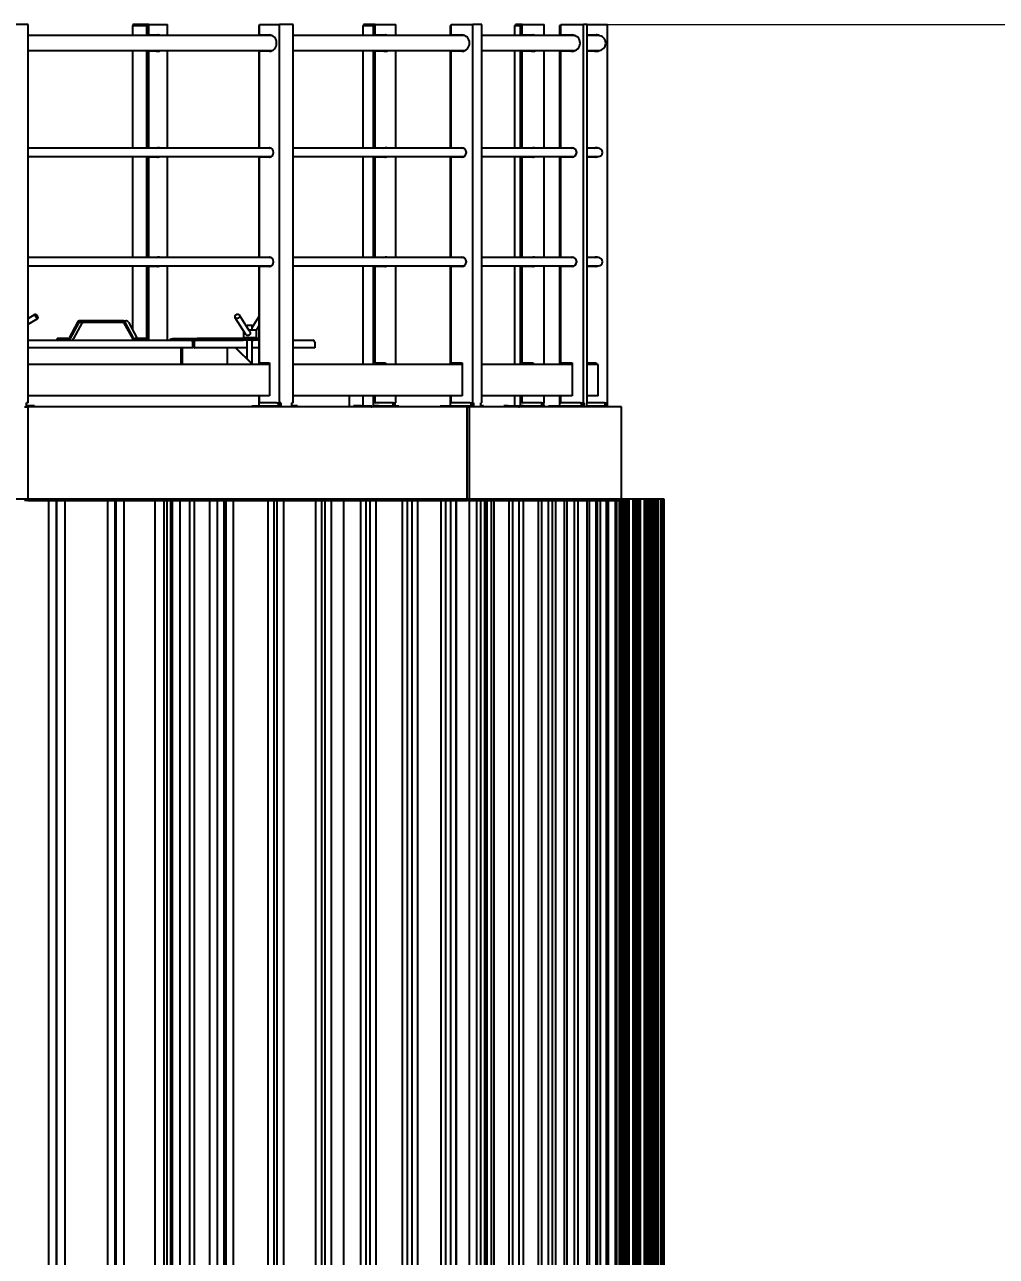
# Model space of a CAD drawing. Header units: millimetres. Extents: x 0 to 100323, y 0 to 59400.
# Drawn here: x 43850 to 46961, y 48381 to 52324 of the extents above; entities that cross this region are included whole.
import ezdxf

# ---------------------------------------------------------------- set-up
doc = ezdxf.new("R2010")
doc.units = ezdxf.units.MM
doc.header["$LTSCALE"] = 100
doc.layers.add('Dimension', color=7, linetype='Continuous', lineweight=18)
doc.layers.add('Visible', color=7, linetype='Continuous', lineweight=25)
doc.styles.add('Title', font='arial.ttf')
doc.dimstyles.new('Default - Method 2b', dxfattribs={"dimscale": 100, "dimtxt": 3, "dimasz": 2.5, "dimexe": 3, "dimexo": 0.5, "dimgap": 0.7, "dimtad": 0, "dimtoh": 1, "dimdec": 0, "dimrnd": 1e-08, "dimtxsty": 'Title', "dimcen": 0.09, "dimdle": 10, "dimclrd": 256, "dimclre": 256, "dimclrt": 7, "dimadec": 0, "dimazin": 2, "dimtfac": 0.833333, "dimtdec": 1, "dimtmove": 0, "dimatfit": 3, "dimfxl": 1, "dimtolj": 1, "dimlwd": -1, "dimlwe": -1, "dimarcsym": 0})

# ---------------------------------------------------------------- blocks, each defined once
blk = doc.blocks.new('*D43')
at = {"layer": 'Defpoints', "color": 0, "transparency": 16777216}
for p in [(45638.8, 52323.5), (47905.4, 52323.5), (29571.2, 44740.5)]:
    blk.add_point(p, dxfattribs=at)
at = {"layer": 'Dimension', "transparency": 16777216}
for p, q in [((45688.8, 52323.5), (48205.4, 52323.5)), ((47905.4, 52073.5), (47905.4, 49048.8)), ((47905.4, 44990.5), (47905.4, 48015.3)), ((29621.2, 44740.5), (48205.4, 44740.5))]:
    blk.add_line(p, q, dxfattribs=at)
for points in [[(47863.8, 52073.5), (47947.1, 52073.5), (47905.4, 52323.5)], [(47863.8, 44990.5), (47947.1, 44990.5), (47905.4, 44740.5)]]:
    blk.add_solid(points, dxfattribs=at)
at = {"layer": 'Dimension', "color": 7, "transparency": 16777216, "insert": (48058.7, 48085.3), "char_height": 300, "attachment_point": 7, "rotation": 90, "style": 'Title'}
blk.add_mtext('\\A1;7583', dxfattribs=at)

msp = doc.modelspace()

# ---------------------------------------------------------------- linework, layer by layer
at = {"layer": 'Visible'}
for p, q in [((43860.8, 52323.5), (43803.1, 52323.5)), ((43860.8, 51112.5), (43860.8, 52323.5)), ((44247.2, 52323.5), (44195.9, 52323.5)), ((44195.9, 52323.5), (44195.9, 52320.5)), ((44247.2, 52323.5), (44307.2, 52323.5)), ((44247.2, 52290.5), (44247.2, 52323.5)), ((44307.2, 52288.7), (44307.2, 52323.5)), ((44601.8, 52323.5), (44665.5, 52323.5)), ((44601.8, 52290.5), (44601.8, 52323.5)), ((44709.5, 52323.5), (44665.5, 52323.5)), ((44665.5, 51112.5), (44665.5, 52323.5)), ((44709.5, 51112.5), (44709.5, 52323.5)), ((44971.9, 52323.5), (44935.2, 52323.5)), ((44935.2, 52323.5), (44935.2, 52320.5)), ((44971.9, 52323.5), (45038.5, 52323.5)), ((44971.9, 52290.5), (44971.9, 52323.5)), ((45038.5, 52288.7), (45038.5, 52323.5)), ((45215.3, 52323.5), (45284.5, 52323.5)), ((45215.3, 52290.5), (45215.3, 52323.5)), ((45313.2, 52323.5), (45284.5, 52323.5)), ((45284.5, 51112.5), (45284.5, 52323.5)), ((45313.2, 51112.5), (45313.2, 52323.5)), ((45442.6, 52323.5), (45421.8, 52323.5)), ((45421.8, 52323.5), (45421.8, 52320.5)), ((45442.6, 52323.5), (45513.6, 52323.5)), ((45442.6, 52290.5), (45442.6, 52323.5)), ((45513.6, 52288.7), (45513.6, 52323.5)), ((45566.5, 52323.5), (45638.8, 52323.5)), ((45566.5, 52290.5), (45566.5, 52323.5)), ((45651.2, 52323.5), (45638.8, 52323.5)), ((45638.8, 51112.5), (45638.8, 52323.5)), ((45651.2, 52323.5), (45716, 52323.5)), ((45651.2, 51112.5), (45651.2, 52323.5)), ((45716, 51112.5), (45716, 52323.5)), ((44642.1, 52288.7), (43860.8, 52288.7)), ((44194.7, 52320.5), (44194.7, 52288.7)), ((44199.8, 52320.5), (44194.7, 52320.5)), ((44199.8, 52320.5), (44235.1, 52320.5)), ((44235.1, 52320.5), (44240.2, 52320.5)), ((44244.3, 52320.5), (44240.2, 52320.5)), ((44240.2, 52320.5), (44240.2, 52288.7)), ((44245.4, 52320.5), (44244.3, 52320.5)), ((44245.4, 52290.5), (44245.4, 52320.5)), ((44245.4, 52290.5), (44247.2, 52290.5)), ((44247.2, 52290.5), (44277.2, 52290.5)), ((44267.6, 52288.7), (44270.2, 52290.5)), ((44601.8, 52320.5), (44599.9, 52320.5)), ((44599.9, 52320.5), (44599.9, 52288.7)), ((44601.8, 52290.5), (44633.7, 52290.5)), ((44629, 52288.7), (44631.8, 52290.5)), ((44633.2, 52290.5), (44630.4, 52288.7)), ((44640.2, 52288.7), (44640.2, 52289.4)), ((45259.1, 52288.7), (44709.5, 52288.7)), ((44932.7, 52320.5), (44932.7, 52288.7)), ((44936.4, 52320.5), (44932.7, 52320.5)), ((44936.4, 52320.5), (44961.6, 52320.5)), ((44961.6, 52320.5), (44965.3, 52320.5)), ((44969.8, 52320.5), (44965.3, 52320.5)), ((44965.3, 52320.5), (44965.3, 52288.7)), ((44970.6, 52320.5), (44969.8, 52320.5)), ((44970.6, 52290.5), (44970.6, 52320.5)), ((44970.6, 52290.5), (44971.9, 52290.5)), ((44971.9, 52290.5), (45005.2, 52290.5)), ((44995.7, 52288.7), (44998.6, 52290.5)), ((45000.4, 52288.7), (45000.4, 52290.5)), ((45215.3, 52320.5), (45212.2, 52320.5)), ((45212.2, 52320.5), (45212.2, 52288.7)), ((45215.3, 52290.5), (45249.9, 52290.5)), ((45243.8, 52288.7), (45246.8, 52290.5)), ((45247.8, 52290.5), (45244.7, 52288.7)), ((45612.2, 52288.7), (45313.2, 52288.7)), ((45418.1, 52320.5), (45418.1, 52288.7)), ((45420.2, 52320.5), (45418.1, 52320.5)), ((45420.2, 52320.5), (45434.5, 52320.5)), ((45434.5, 52320.5), (45436.6, 52320.5)), ((45441.4, 52320.5), (45436.6, 52320.5)), ((45436.6, 52320.5), (45436.6, 52288.7)), ((45441.9, 52320.5), (45441.4, 52320.5)), ((45441.9, 52290.5), (45441.9, 52320.5)), ((45441.9, 52290.5), (45442.6, 52290.5)), ((45442.6, 52290.5), (45478.1, 52290.5)), ((45469, 52288.7), (45472.1, 52290.5)), ((45566.5, 52320.5), (45562.2, 52320.5)), ((45562.2, 52320.5), (45562.2, 52288.7)), ((45566.5, 52290.5), (45602.6, 52290.5)), ((45595.2, 52288.7), (45598.4, 52290.5)), ((45598.8, 52290.5), (45595.6, 52288.7)), ((45605.9, 52288.7), (45608, 52289.9)), ((45608.3, 52289.9), (45606.3, 52288.7)), ((45651.2, 52290.5), (45679.6, 52290.5)), ((45686.5, 52288.7), (45651.2, 52288.7)), ((45671.2, 52288.7), (45674.4, 52290.5)), ((43860.8, 52240.4), (44642.1, 52240.4)), ((44194.7, 52240.4), (44194.7, 51928)), ((44240.2, 52240.4), (44240.2, 51928)), ((44247.2, 52238.5), (44245.4, 52238.5)), ((44245.4, 51929.5), (44245.4, 52238.5)), ((44247.2, 51929.5), (44247.2, 52238.5)), ((44277.2, 52238.5), (44247.2, 52238.5)), ((44307.2, 51928), (44307.2, 52240.4)), ((44599.9, 52240.4), (44599.9, 51928)), ((44601.8, 51929.5), (44601.8, 52238.5)), ((44633.7, 52238.5), (44601.8, 52238.5)), ((44640.2, 52239.6), (44640.2, 52240.4)), ((44709.5, 52240.4), (45259.1, 52240.4)), ((44932.7, 52240.4), (44932.7, 51928)), ((44965.3, 52240.4), (44965.3, 51928)), ((44971.9, 52238.5), (44970.6, 52238.5)), ((44970.6, 51929.5), (44970.6, 52238.5)), ((44971.9, 51929.5), (44971.9, 52238.5)), ((45005.2, 52238.5), (44971.9, 52238.5)), ((44997.8, 52239.7), (44997.8, 52240.4)), ((45000.4, 52239), (45000.4, 52240.4)), ((45038.5, 51928), (45038.5, 52240.4)), ((45212.2, 52240.4), (45212.2, 51928)), ((45215.3, 51929.5), (45215.3, 52238.5)), ((45249.9, 52238.5), (45215.3, 52238.5)), ((45313.2, 52240.4), (45612.2, 52240.4)), ((45418.1, 52240.4), (45418.1, 51928)), ((45436.6, 52240.4), (45436.6, 51928)), ((45442.6, 52238.5), (45441.9, 52238.5)), ((45441.9, 51929.5), (45441.9, 52238.5)), ((45442.6, 51929.5), (45442.6, 52238.5)), ((45478.1, 52238.5), (45442.6, 52238.5)), ((45513.6, 51928), (45513.6, 52240.4)), ((45562.2, 52240.4), (45562.2, 51928)), ((45566.5, 51929.5), (45566.5, 52238.5)), ((45602.6, 52238.5), (45566.5, 52238.5)), ((45651.2, 52240.4), (45686.5, 52240.4)), ((45679.6, 52238.5), (45651.2, 52238.5)), ((44245.4, 51929.5), (44247.2, 51929.5)), ((44247.2, 51929.5), (44277.2, 51929.5)), ((44270.5, 51928), (44272.7, 51929.5)), ((44601.8, 51929.5), (44633.7, 51929.5)), ((44632, 51928), (44634.3, 51929.5)), ((44635.6, 51929.4), (44633.5, 51928)), ((44970.6, 51929.5), (44971.9, 51929.5)), ((44971.9, 51929.5), (45005.2, 51929.5)), ((44998.9, 51928), (45001.3, 51929.5)), ((45000.4, 51928), (45000.4, 51928.9)), ((45215.3, 51929.5), (45249.9, 51929.5)), ((45247.1, 51928), (45249.6, 51929.5)), ((45250.5, 51929.5), (45248, 51928)), ((45441.9, 51929.5), (45442.6, 51929.5)), ((45442.6, 51929.5), (45478.1, 51929.5)), ((45472.4, 51928), (45475, 51929.5)), ((45566.5, 51929.5), (45602.6, 51929.5)), ((45598.7, 51928), (45601.3, 51929.5)), ((45601.7, 51929.5), (45599.1, 51928)), ((45651.2, 51929.5), (45679.6, 51929.5)), ((45674.6, 51928), (45677.3, 51929.5)), ((44639.5, 51928), (43860.8, 51928)), ((43860.8, 51901.1), (44639.5, 51901.1)), ((44194.7, 51901.1), (44194.7, 51578)), ((44240.2, 51901.1), (44240.2, 51578)), ((44247.2, 51899.5), (44245.4, 51899.5)), ((44245.4, 51579.5), (44245.4, 51899.5)), ((44247.2, 51579.5), (44247.2, 51899.5)), ((44277.2, 51899.5), (44247.2, 51899.5)), ((44307.2, 51578), (44307.2, 51901.1)), ((44599.9, 51901.1), (44599.9, 51578)), ((44601.8, 51579.5), (44601.8, 51899.5)), ((44633.7, 51899.5), (44601.8, 51899.5)), ((45256.2, 51928), (44709.5, 51928)), ((44709.5, 51901.1), (45256.2, 51901.1)), ((44932.7, 51901.1), (44932.7, 51578)), ((44965.3, 51901.1), (44965.3, 51578)), ((44971.9, 51899.5), (44970.6, 51899.5)), ((44970.6, 51579.5), (44970.6, 51899.5)), ((44971.9, 51579.5), (44971.9, 51899.5)), ((45005.2, 51899.5), (44971.9, 51899.5)), ((45000.4, 51900.4), (45000.4, 51901.1)), ((45038.5, 51578), (45038.5, 51901.1)), ((45212.2, 51901.1), (45212.2, 51578)), ((45215.3, 51579.5), (45215.3, 51899.5)), ((45249.9, 51899.5), (45215.3, 51899.5)), ((45609.2, 51928), (45313.2, 51928)), ((45313.2, 51901.1), (45609.2, 51901.1)), ((45418.1, 51901.1), (45418.1, 51578)), ((45436.6, 51901.1), (45436.6, 51578)), ((45442.6, 51899.5), (45441.9, 51899.5)), ((45441.9, 51579.5), (45441.9, 51899.5)), ((45442.6, 51579.5), (45442.6, 51899.5)), ((45478.1, 51899.5), (45442.6, 51899.5)), ((45513.6, 51578), (45513.6, 51901.1)), ((45562.2, 51901.1), (45562.2, 51578)), ((45566.5, 51579.5), (45566.5, 51899.5)), ((45602.6, 51899.5), (45566.5, 51899.5)), ((45686.5, 51928), (45651.2, 51928)), ((45651.2, 51901.1), (45686.5, 51901.1)), ((45679.6, 51899.5), (45651.2, 51899.5)), ((44639.5, 51578), (43860.8, 51578)), ((44245.4, 51579.5), (44247.2, 51579.5)), ((44247.2, 51579.5), (44277.2, 51579.5)), ((44270.5, 51578), (44272.7, 51579.5)), ((44601.8, 51579.5), (44633.7, 51579.5)), ((44632, 51578), (44634.3, 51579.5)), ((44635.6, 51579.4), (44633.5, 51578)), ((45256.2, 51578), (44709.5, 51578)), ((44970.6, 51579.5), (44971.9, 51579.5)), ((44971.9, 51579.5), (45005.2, 51579.5)), ((44998.9, 51578), (45001.3, 51579.5)), ((45000.4, 51578), (45000.4, 51578.9)), ((45215.3, 51579.5), (45249.9, 51579.5)), ((45247.1, 51578), (45249.6, 51579.5)), ((45250.5, 51579.5), (45248, 51578)), ((45609.2, 51578), (45313.2, 51578)), ((45441.9, 51579.5), (45442.6, 51579.5)), ((45442.6, 51579.5), (45478.1, 51579.5)), ((45472.4, 51578), (45475, 51579.5)), ((45566.5, 51579.5), (45602.6, 51579.5)), ((45598.7, 51578), (45601.3, 51579.5)), ((45601.7, 51579.5), (45599.1, 51578)), ((45651.2, 51579.5), (45679.6, 51579.5)), ((45686.5, 51578), (45651.2, 51578)), ((45674.6, 51578), (45677.3, 51579.5)), ((43860.8, 51551.1), (44639.5, 51551.1)), ((44194.7, 51551.1), (44194.7, 51347.2)), ((44240.2, 51551.1), (44240.2, 51318.5)), ((44247.2, 51549.5), (44245.4, 51549.5)), ((44245.4, 51318.5), (44245.4, 51549.5)), ((44277.2, 51549.5), (44247.2, 51549.5)), ((44247.2, 51313.5), (44247.2, 51549.5)), ((44307.2, 51313.5), (44307.2, 51551.1)), ((44599.9, 51551.1), (44599.9, 51235.5)), ((44633.7, 51549.5), (44601.8, 51549.5)), ((44601.8, 51240.5), (44601.8, 51549.5)), ((44709.5, 51551.1), (45256.2, 51551.1)), ((44932.7, 51551.1), (44932.7, 51235.5)), ((44965.3, 51551.1), (44965.3, 51235.5)), ((44971.9, 51549.5), (44970.6, 51549.5)), ((44970.6, 51240.5), (44970.6, 51549.5)), ((45005.2, 51549.5), (44971.9, 51549.5)), ((44971.9, 51240.5), (44971.9, 51549.5)), ((45000.4, 51550.4), (45000.4, 51551.1)), ((45038.5, 51235.5), (45038.5, 51551.1)), ((45212.2, 51551.1), (45212.2, 51235.5)), ((45249.9, 51549.5), (45215.3, 51549.5)), ((45215.3, 51240.5), (45215.3, 51549.5)), ((45313.2, 51551.1), (45609.2, 51551.1)), ((45418.1, 51551.1), (45418.1, 51235.5)), ((45436.6, 51551.1), (45436.6, 51235.5)), ((45442.6, 51549.5), (45441.9, 51549.5)), ((45441.9, 51240.5), (45441.9, 51549.5)), ((45478.1, 51549.5), (45442.6, 51549.5)), ((45442.6, 51240.5), (45442.6, 51549.5)), ((45513.6, 51235.5), (45513.6, 51551.1)), ((45562.2, 51551.1), (45562.2, 51235.5)), ((45602.6, 51549.5), (45566.5, 51549.5)), ((45566.5, 51240.5), (45566.5, 51549.5)), ((45651.2, 51551.1), (45686.5, 51551.1)), ((45679.6, 51549.5), (45651.2, 51549.5)), ((43860.8, 51383.2), (43883.8, 51396.4)), ((43860.8, 51364.7), (43891.8, 51382.6)), ((44558.3, 51331.3), (44524.2, 51385.2)), ((44570.2, 51342.3), (44537.7, 51393.8)), ((44578.7, 51354.2), (44599.9, 51387.8)), ((44019, 51370.8), (43992, 51321)), ((43996.1, 51318.5), (44023.1, 51368.3)), ((44033.3, 51368.3), (44006.3, 51318.5)), ((44163.5, 51375.8), (44027.1, 51375.8)), ((44027.1, 51370.8), (44163.5, 51370.8)), ((44163.5, 51375.8), (44173.7, 51375.8)), ((44167.5, 51368.3), (44194.5, 51318.5)), ((44198.6, 51321), (44171.6, 51370.8)), ((44181.9, 51370.8), (44208.9, 51321)), ((44550.7, 51343.2), (44550.7, 51321.5)), ((44578.7, 51360.5), (44562.7, 51360.5)), ((44562.7, 51354.2), (44562.7, 51360.5)), ((44567.5, 51346.5), (44590.7, 51346.5)), ((44578.7, 51346.5), (44578.7, 51360.5)), ((44590.7, 51343.2), (44599.9, 51357.8)), ((44590.7, 51346.5), (44590.7, 51321.5)), ((43860.8, 51313.5), (44388.6, 51313.5)), ((43987.9, 51318.5), (43953.9, 51318.5)), ((43953.9, 51313.5), (43953.9, 51318.5)), ((44194.7, 51318.3), (44194.7, 51313.5)), ((44236.7, 51318.5), (44202.7, 51318.5)), ((44236.7, 51313.5), (44236.7, 51318.5)), ((44247, 51318.5), (44236.7, 51318.5)), ((44247, 51313.5), (44247, 51318.5)), ((44316.5, 51317.5), (44323, 51317.5)), ((44316.5, 51313.5), (44316.5, 51317.5)), ((44402.4, 51317.5), (44323, 51317.5)), ((44386.6, 51307.5), (44387.4, 51307.5)), ((44388.4, 51307.5), (44387.4, 51307.5)), ((44387.4, 51307.5), (44387.4, 51288.5)), ((44387.6, 51310.5), (44390.4, 51310.5)), ((44388.4, 51307.5), (44388.4, 51288.5)), ((44390.4, 51300.5), (44388.4, 51300.5)), ((44388.6, 51310.5), (44388.6, 51313.5)), ((44388.6, 51313.5), (44549, 51313.5)), ((44390.4, 51310.5), (44391.4, 51310.5)), ((44390.4, 51300.5), (44390.4, 51310.5)), ((44391.1, 51300.5), (44390.4, 51300.5)), ((44391.1, 51307.5), (44391.1, 51288.5)), ((44391.1, 51307.5), (44393.9, 51307.5)), ((44393.9, 51288.5), (44393.9, 51307.5)), ((44393.9, 51307.5), (44394.2, 51307.5)), ((44402.4, 51318.5), (44402.4, 51313.5)), ((44577.2, 51318.5), (44402.4, 51318.5)), ((44577.2, 51313.5), (44549, 51313.5)), ((44550.7, 51321.5), (44590.7, 51321.5)), ((44555.7, 51318.5), (44555.7, 51321.5)), ((44562.7, 51252.6), (44562.7, 51313.5)), ((44577.2, 51318.5), (44583.6, 51318.5)), ((44577.2, 51313.5), (44583.6, 51313.5)), ((44578.7, 51236.9), (44578.7, 51313.5)), ((44587.4, 51318.5), (44583.6, 51318.5)), ((44587.4, 51313.5), (44583.6, 51313.5)), ((44585.7, 51318.5), (44585.7, 51321.5)), ((44587.4, 51318.5), (44587.4, 51313.5)), ((44593.5, 51318.5), (44587.4, 51318.5)), ((44593.5, 51313.5), (44587.4, 51313.5)), ((44593.5, 51318.5), (44593.5, 51313.5)), ((44597.3, 51318.5), (44593.5, 51318.5)), ((44597.3, 51313.5), (44593.5, 51313.5)), ((44597.3, 51318.5), (44597.6, 51318.5)), ((44597.3, 51313.5), (44597.6, 51313.5)), ((44597.6, 51318.5), (44597.6, 51313.5)), ((44597.6, 51313.5), (44599.9, 51313.5)), ((44709.5, 51313.5), (44773, 51313.5)), ((44778.7, 51307.5), (44779, 51307.5)), ((44779, 51307.5), (44779, 51288.5)), ((44387.4, 51288.5), (43860.8, 51288.5)), ((44350.2, 51288.5), (44350.2, 51235.5)), ((44351.5, 51288.5), (44351.5, 51235.5)), ((44351.5, 51235.5), (44351.5, 51288.5)), ((44355.3, 51235.5), (44355.3, 51288.5)), ((44388.4, 51288.5), (44387.4, 51288.5)), ((44388.4, 51296.5), (44391.1, 51296.5)), ((44391.1, 51288.5), (44393.9, 51288.5)), ((44562.7, 51288.5), (44393.9, 51288.5)), ((44499.6, 51288.5), (44497.8, 51286.5)), ((44497.8, 51286.5), (44497.8, 51235.5)), ((44578.8, 51235.5), (44524.7, 51288.5)), ((44526.1, 51288.5), (44580.1, 51235.5)), ((44599.9, 51288.5), (44578.7, 51288.5)), ((44779, 51288.5), (44709.5, 51288.5)), ((44634.1, 51235.5), (43860.8, 51235.5)), ((44601.8, 51240.5), (44634.1, 51240.5)), ((44626.1, 51235.5), (44626.1, 51240.5)), ((44627.5, 51240.5), (44627.5, 51235.5)), ((44634.1, 51240.5), (44634.1, 51135.5)), ((45250.4, 51235.5), (44709.5, 51235.5)), ((44970.6, 51240.5), (44971.9, 51240.5)), ((44971.9, 51240.5), (45005.7, 51240.5)), ((44992.7, 51235.5), (44992.7, 51240.5)), ((45000.4, 51235.5), (45000.4, 51240.5)), ((45004.4, 51235.5), (45004.4, 51240.5)), ((45005.7, 51240.5), (45005.7, 51235.5)), ((45215.3, 51240.5), (45250.4, 51240.5)), ((45240.6, 51235.5), (45240.6, 51240.5)), ((45241.6, 51240.5), (45241.6, 51235.5)), ((45250.4, 51240.5), (45250.4, 51135.5)), ((45603.1, 51235.5), (45313.2, 51235.5)), ((45441.9, 51240.5), (45442.6, 51240.5)), ((45442.6, 51240.5), (45478.6, 51240.5)), ((45465.8, 51235.5), (45465.8, 51240.5)), ((45477.9, 51235.5), (45477.9, 51240.5)), ((45478.6, 51240.5), (45478.6, 51235.5)), ((45566.5, 51240.5), (45603.1, 51240.5)), ((45591.9, 51235.5), (45591.9, 51240.5)), ((45592.3, 51240.5), (45592.3, 51235.5)), ((45602.6, 51235.5), (45602.6, 51240.5)), ((45603, 51240.5), (45603, 51235.5)), ((45603.1, 51240.5), (45603.1, 51135.5)), ((45651.2, 51240.5), (45680.1, 51240.5)), ((45686, 51235.5), (45651.2, 51235.5)), ((45667.8, 51235.5), (45667.8, 51240.5)), ((45675.8, 51235.5), (45675.8, 51240.5)), ((45675.9, 51240.5), (45675.9, 51235.5)), ((45679.9, 51235.5), (45679.9, 51240.5)), ((45680.1, 51240.5), (45680.1, 51235.5)), ((45686, 51135.5), (45686, 51235.5)), ((43849.6, 51100.5), (43859.9, 51100.5)), ((43860.8, 51112.5), (43855.1, 51112.5)), ((43855.1, 51100.5), (43855.1, 51112.5)), ((43855.1, 51103.5), (43855.4, 51103.5)), ((43881.7, 51103.5), (43855.4, 51103.5)), ((43859.9, 51100.5), (43859.9, 50800.5)), ((45267.2, 51100.5), (43859.9, 51100.5)), ((44633.1, 51135.5), (43860.8, 51135.5)), ((43881.7, 51103.5), (43881.7, 51100.5)), ((44576.9, 51103.5), (44638, 51103.5)), ((44576.9, 51100.5), (44576.9, 51103.5)), ((44599.9, 51135.5), (44599.9, 51103.5)), ((44601.8, 51112.5), (44601.8, 51135.5)), ((44657.7, 51112.5), (44601.8, 51112.5)), ((44634.1, 51135.5), (44633.1, 51135.5)), ((44638, 51103.5), (44658, 51103.5)), ((44638, 51103.5), (44638, 51100.5)), ((44657.7, 51112.5), (44665.5, 51112.5)), ((44658, 51103.5), (44661, 51103.5)), ((44661, 51112.5), (44661, 51109.5)), ((44661, 51109.5), (44661, 51103.5)), ((44662.4, 51109.5), (44662.4, 51112.5)), ((44662.4, 51109.5), (44662.4, 51100.5)), ((44669.9, 51112.5), (44665.5, 51112.5)), ((44667.3, 51112.5), (44667.3, 51100.5)), ((44669.9, 51112.5), (44669.9, 51100.5)), ((44709.5, 51112.5), (44705.1, 51112.5)), ((44705.1, 51100.5), (44705.1, 51112.5)), ((44723.1, 51103.5), (44705.1, 51103.5)), ((45249.3, 51135.5), (44709.5, 51135.5)), ((44723.1, 51103.5), (44723.1, 51100.5)), ((44889.9, 51100.5), (44890.2, 51135.5)), ((44927.8, 51103.5), (44902.6, 51103.5)), ((44902.6, 51100.5), (44902.6, 51103.5)), ((44927.8, 51100.5), (44902.6, 51100.5)), ((44913.6, 51100.5), (44913.6, 51100.5)), ((44927.8, 51103.5), (44958.9, 51103.5)), ((44927.8, 51100.5), (44927.8, 51103.5)), ((44958.9, 51100.5), (44927.8, 51100.5)), ((44932.7, 51135.5), (44932.7, 51103.5)), ((44936.4, 51100.5), (44936.4, 51100.5)), ((44939.1, 51100.5), (44939.1, 51100.5)), ((44958.9, 51103.5), (44961.6, 51103.5)), ((44958.9, 51100.5), (44961.6, 51100.5)), ((44961.6, 51100.5), (44961.6, 51103.5)), ((44961.6, 51100.5), (44961.6, 51100.5)), ((44965.3, 51135.5), (44965.3, 51103.5)), ((44984.4, 51103.5), (44965.3, 51103.5)), ((44970.6, 51112.5), (44970.6, 51135.5)), ((44970.6, 51112.5), (44971.9, 51112.5)), ((44971.9, 51112.5), (44971.9, 51135.5)), ((45030.3, 51112.5), (44971.9, 51112.5)), ((44984.4, 51103.5), (45048.3, 51103.5)), ((44984.4, 51100.5), (44984.4, 51103.5)), ((45029.2, 51112.5), (45029.2, 51109.5)), ((45029.2, 51109.5), (45029.2, 51103.5)), ((45030.3, 51112.5), (45038.5, 51112.5)), ((45032.1, 51112.5), (45032.1, 51103.5)), ((45034.9, 51112.5), (45034.9, 51103.5)), ((45038.5, 51112.5), (45038.5, 51135.5)), ((45048.3, 51103.5), (45048.3, 51100.5)), ((45180, 51103.5), (45212.2, 51103.5)), ((45180, 51100.5), (45180, 51103.5)), ((45197.2, 51100.5), (45180, 51100.5)), ((45197.2, 51103.5), (45263.5, 51103.5)), ((45197.2, 51100.5), (45197.2, 51103.5)), ((45212.2, 51135.5), (45212.2, 51103.5)), ((45215.3, 51112.5), (45215.3, 51135.5)), ((45276, 51112.5), (45215.3, 51112.5)), ((45250.4, 51135.5), (45249.3, 51135.5)), ((45263.5, 51103.5), (45276.6, 51103.5)), ((45263.5, 51103.5), (45263.5, 51100.5)), ((45267.2, 50800.5), (45267.2, 51100.5)), ((45267.2, 51100.5), (45272.7, 51100.5)), ((45272.7, 51100.5), (45272.7, 50800.5)), ((45761.5, 51100.5), (45272.7, 51100.5)), ((45276, 51112.5), (45284.5, 51112.5)), ((45276.6, 51103.5), (45278.5, 51103.5)), ((45278.5, 51112.5), (45278.5, 51109.5)), ((45278.5, 51109.5), (45278.5, 51103.5)), ((45279.5, 51109.5), (45279.5, 51112.5)), ((45279.5, 51109.5), (45279.5, 51100.5)), ((45287.4, 51112.5), (45284.5, 51112.5)), ((45284.5, 51112.5), (45284.5, 51100.5)), ((45287.4, 51112.5), (45287.4, 51100.5)), ((45313.2, 51112.5), (45310.4, 51112.5)), ((45310.4, 51100.5), (45310.4, 51112.5)), ((45319.1, 51103.5), (45310.4, 51103.5)), ((45602, 51135.5), (45313.2, 51135.5)), ((45319.1, 51103.5), (45319.1, 51100.5)), ((45398.5, 51103.5), (45384.2, 51103.5)), ((45384.2, 51100.5), (45384.2, 51103.5)), ((45398.5, 51100.5), (45384.2, 51100.5)), ((45398.5, 51103.5), (45431.6, 51103.5)), ((45398.5, 51100.5), (45398.5, 51103.5)), ((45431.6, 51100.5), (45398.5, 51100.5)), ((45407.2, 51100.5), (45407.2, 51100.5)), ((45418.1, 51135.5), (45418.1, 51103.5)), ((45420.2, 51100.5), (45420.2, 51100.5)), ((45423.1, 51100.5), (45423.1, 51100.5)), ((45431.6, 51103.5), (45434.5, 51103.5)), ((45431.6, 51100.5), (45434.5, 51100.5)), ((45434.5, 51100.5), (45434.5, 51103.5)), ((45434.5, 51100.5), (45434.5, 51100.5)), ((45436.6, 51135.5), (45436.6, 51103.5)), ((45447.4, 51103.5), (45436.6, 51103.5)), ((45441.9, 51112.5), (45441.9, 51135.5)), ((45441.9, 51112.5), (45442.6, 51112.5)), ((45442.6, 51112.5), (45442.6, 51135.5)), ((45504.9, 51112.5), (45442.6, 51112.5)), ((45447.4, 51103.5), (45515.5, 51103.5)), ((45447.4, 51100.5), (45447.4, 51103.5)), ((45504.7, 51112.5), (45504.7, 51109.5)), ((45504.7, 51109.5), (45504.7, 51103.5)), ((45504.9, 51112.5), (45513.6, 51112.5)), ((45508.6, 51112.5), (45508.6, 51103.5)), ((45511.5, 51112.5), (45511.5, 51103.5)), ((45513.6, 51112.5), (45513.6, 51135.5)), ((45515.5, 51103.5), (45515.5, 51100.5)), ((45526.8, 51103.5), (45560.5, 51103.5)), ((45526.8, 51100.5), (45526.8, 51103.5)), ((45555.7, 51100.5), (45526.8, 51100.5)), ((45555.7, 51103.5), (45625, 51103.5)), ((45555.7, 51100.5), (45555.7, 51103.5)), ((45560.5, 51103.5), (45562.2, 51103.5)), ((45562.2, 51135.5), (45562.2, 51103.5)), ((45566.5, 51112.5), (45566.5, 51135.5)), ((45629.9, 51112.5), (45566.5, 51112.5)), ((45603.1, 51135.5), (45602, 51135.5)), ((45625, 51103.5), (45630.7, 51103.5)), ((45625, 51103.5), (45625, 51100.5)), ((45629.9, 51112.5), (45638.8, 51112.5)), ((45630.7, 51103.5), (45631.5, 51103.5)), ((45631.5, 51112.5), (45631.5, 51109.5)), ((45631.5, 51109.5), (45631.5, 51103.5)), ((45632, 51109.5), (45632, 51112.5)), ((45632, 51109.5), (45632, 51100.5)), ((45637, 51112.5), (45637, 51100.5)), ((45640, 51112.5), (45638.8, 51112.5)), ((45640, 51112.5), (45640, 51100.5)), ((45651.2, 51112.5), (45650, 51112.5)), ((45650, 51100.5), (45650, 51112.5)), ((45650, 51103.5), (45710, 51103.5)), ((45686, 51135.5), (45651.2, 51135.5)), ((45707, 51112.5), (45651.2, 51112.5)), ((45707, 51112.5), (45716, 51112.5)), ((45707.8, 51112.5), (45707.8, 51109.5)), ((45707.8, 51109.5), (45707.8, 51103.5)), ((45709.2, 51103.5), (45709.2, 51112.5)), ((45710, 51103.5), (45710, 51100.5)), ((45712.6, 51112.5), (45712.6, 51100.5)), ((45715.6, 51112.5), (45715.6, 51100.5)), ((45761.5, 50800.5), (45761.5, 51100.5)), ((43782, 50805.5), (43953, 50805.5)), ((43859.9, 50800.5), (43849.6, 50800.5)), ((43859.9, 50800.5), (45267.2, 50800.5)), ((43926.2, 50805.5), (43926.2, 44940.5)), ((43951.9, 44940.5), (43951.9, 50805.5)), ((43953, 44940.5), (43953, 50805.5)), ((43953, 50805.5), (43978.7, 50805.5)), ((43978.7, 50805.5), (43978.7, 44940.5)), ((43978.7, 50805.5), (44142.5, 50805.5)), ((44114.8, 50805.5), (44114.8, 44940.5)), ((44139.4, 44940.5), (44139.4, 50805.5)), ((44142.5, 44940.5), (44142.5, 50805.5)), ((44142.5, 50805.5), (44167, 50805.5)), ((44167, 50805.5), (44167, 44940.5)), ((44167, 50805.5), (44323.3, 50805.5)), ((44267.1, 44940.5), (44267.1, 50800.5)), ((44294.9, 50805.5), (44294.9, 44940.5)), ((44305.6, 44940.5), (44305.6, 50800.5)), ((44318.2, 44940.5), (44318.2, 50805.5)), ((44323.3, 44940.5), (44323.3, 50805.5)), ((44323.3, 50805.5), (44346.6, 50805.5)), ((44346.6, 50805.5), (44346.6, 44940.5)), ((44346.6, 50805.5), (44495.2, 50805.5)), ((44378.7, 44940.5), (44378.7, 50800.5)), ((44393.2, 44940.5), (44393.2, 50800.5)), ((44442.3, 44940.5), (44442.3, 50800.5)), ((44466.1, 50805.5), (44466.1, 44940.5)), ((44488.3, 44940.5), (44488.3, 50805.5)), ((44495.2, 44940.5), (44495.2, 50805.5)), ((44495.2, 50805.5), (44517.4, 50805.5)), ((44517.4, 50805.5), (44517.4, 44940.5)), ((44517.4, 50805.5), (44658.1, 50805.5)), ((44628.3, 50805.5), (44628.3, 44940.5)), ((44649.2, 44940.5), (44649.2, 50805.5)), ((44658.1, 44940.5), (44658.1, 50805.5)), ((44658.1, 50805.5), (44679, 50805.5)), ((44679, 50805.5), (44679, 44940.5)), ((44679, 50805.5), (44811.6, 50805.5)), ((44781.2, 50805.5), (44781.2, 44940.5)), ((44800.9, 44940.5), (44800.9, 50805.5)), ((44811.6, 44940.5), (44811.6, 50805.5)), ((44811.6, 50805.5), (44831.3, 50805.5)), ((44831.3, 50805.5), (44831.3, 44940.5)), ((44831.3, 50805.5), (44955.7, 50805.5)), ((44871.5, 44940.5), (44871.5, 50800.5)), ((44924.7, 50805.5), (44924.7, 44940.5)), ((44943.1, 44940.5), (44943.1, 50805.5)), ((44955.7, 44940.5), (44955.7, 50805.5)), ((44955.7, 50805.5), (44974.1, 50805.5)), ((44974.1, 50805.5), (44974.1, 44940.5)), ((44974.1, 50805.5), (45090.1, 50805.5)), ((45058.5, 50805.5), (45058.5, 44940.5)), ((45075.6, 44940.5), (45075.6, 50805.5)), ((45090.1, 44940.5), (45090.1, 50805.5)), ((45090.1, 50805.5), (45107.2, 50805.5)), ((45107.2, 50805.5), (45107.2, 44940.5)), ((45107.2, 50805.5), (45214.6, 50805.5)), ((45182.5, 50805.5), (45182.5, 44940.5)), ((45198.3, 44940.5), (45198.3, 50805.5)), ((45214.6, 44940.5), (45214.6, 50805.5)), ((45214.6, 50805.5), (45230.4, 50805.5)), ((45230.4, 50805.5), (45230.4, 44940.5)), ((45230.4, 50805.5), (45329.1, 50805.5)), ((45233.1, 44940.5), (45233.1, 50800.5)), ((45272.7, 50800.5), (45267.2, 50800.5)), ((45272.7, 50800.5), (45761.5, 50800.5)), ((45273.8, 44940.5), (45273.8, 50800.5)), ((45296.5, 50805.5), (45296.5, 44940.5)), ((45311, 44940.5), (45311, 50805.5)), ((45322.9, 44940.5), (45322.9, 50800.5)), ((45329.1, 44940.5), (45329.1, 50805.5)), ((45329.1, 50805.5), (45343.6, 50805.5)), ((45331.2, 44940.5), (45331.2, 50800.5)), ((45343.6, 50805.5), (45343.6, 44940.5)), ((45343.6, 50805.5), (45433.5, 50805.5)), ((45352.9, 44940.5), (45352.9, 50800.5)), ((45400.4, 50805.5), (45400.4, 44940.5)), ((45413.5, 44940.5), (45413.5, 50805.5)), ((45433.5, 44940.5), (45433.5, 50805.5)), ((45433.5, 50805.5), (45446.5, 50805.5)), ((45446.5, 50805.5), (45446.5, 44940.5)), ((45446.5, 50805.5), (45527.5, 50805.5)), ((45494, 50805.5), (45494, 44940.5)), ((45505.7, 44940.5), (45505.7, 50805.5)), ((45527.5, 44940.5), (45527.5, 50805.5)), ((45527.5, 50805.5), (45539.2, 50805.5)), ((45539.2, 50805.5), (45539.2, 44940.5)), ((45539.2, 50805.5), (45611, 50805.5)), ((45551, 44940.5), (45551, 50800.5)), ((45577.2, 50805.5), (45577.2, 44940.5)), ((45587.5, 44940.5), (45587.5, 50805.5)), ((45611, 44940.5), (45611, 50805.5)), ((45611, 50805.5), (45621.3, 50805.5)), ((45621.3, 50805.5), (45621.3, 44940.5)), ((45621.3, 50805.5), (45684, 50805.5)), ((45649.9, 50805.5), (45649.9, 44940.5)), ((45658.8, 44940.5), (45658.8, 50805.5)), ((45679.5, 44940.5), (45679.5, 50800.5)), ((45684, 44940.5), (45684, 50805.5)), ((45684, 50805.5), (45692.9, 50805.5)), ((45692.9, 50805.5), (45692.9, 44940.5)), ((45692.9, 50805.5), (45746.4, 50805.5)), ((45712, 50805.5), (45712, 44940.5)), ((45719.5, 44940.5), (45719.5, 50805.5)), ((45719.7, 44940.5), (45719.7, 50800.5)), ((45741.3, 44940.5), (45741.3, 50800.5)), ((45743, 44940.5), (45743, 50800.5)), ((45746.4, 44940.5), (45746.4, 50805.5)), ((45746.4, 50805.5), (45753.9, 50805.5)), ((45753.9, 50805.5), (45753.9, 44940.5)), ((45753.9, 50805.5), (45798, 50805.5)), ((45761.5, 44940.5), (45761.5, 50805.5)), ((45763.4, 50805.5), (45763.4, 44940.5)), ((45766.4, 50805.5), (45766.4, 44940.5)), ((45769.5, 44940.5), (45769.5, 50805.5)), ((45773.4, 44940.5), (45773.4, 50805.5)), ((45779.5, 44940.5), (45779.5, 50805.5)), ((45785, 50805.5), (45785, 44940.5)), ((45798, 44940.5), (45798, 50805.5)), ((45798, 50805.5), (45804.1, 50805.5)), ((45804.1, 50805.5), (45804.1, 44940.5)), ((45804.1, 50805.5), (45804.1, 44940.5)), ((45804.1, 50805.5), (45838.9, 50805.5)), ((45808.7, 44940.5), (45808.7, 50805.5)), ((45814.1, 50805.5), (45814.1, 44940.5)), ((45816.2, 44940.5), (45816.2, 50805.5)), ((45819.7, 44940.5), (45819.7, 50805.5)), ((45820.3, 50805.5), (45820.3, 44940.5)), ((45834, 50805.5), (45834, 44940.5)), ((45837.1, 44940.5), (45837.1, 50805.5)), ((45838.9, 44940.5), (45838.9, 50805.5)), ((45838.9, 50805.5), (45843.5, 50805.5)), ((45842.1, 44940.5), (45842.1, 50805.5)), ((45843.5, 50805.5), (45843.5, 44940.5)), ((45843.5, 50805.5), (45868.8, 50805.5)), ((45844.8, 50805.5), (45844.8, 44940.5)), ((45851, 50805.5), (45851, 44940.5)), ((45853, 50805.5), (45853, 44940.5)), ((45854.7, 44940.5), (45854.7, 50805.5)), ((45855.1, 44940.5), (45855.1, 50805.5)), ((45857.2, 44940.5), (45857.2, 50805.5)), ((45858.4, 50805.5), (45858.4, 44940.5)), ((45861.1, 50805.5), (45861.1, 44940.5)), ((45861.4, 44940.5), (45861.4, 50805.5)), ((45861.5, 44940.5), (45861.5, 50805.5)), ((45861.5, 44940.5), (45861.5, 50805.5)), ((45868.8, 44940.5), (45868.8, 50805.5)), ((45868.8, 50805.5), (45872, 50805.5)), ((45872, 50805.5), (45872, 44940.5)), ((45872, 50805.5), (45887.9, 50805.5)), ((45877.1, 50805.5), (45877.1, 44940.5)), ((45879.7, 44940.5), (45879.7, 50805.5)), ((45887.9, 44940.5), (45887.9, 50805.5)), ((45887.9, 50805.5), (45889.7, 50805.5)), ((45889.7, 50805.5), (45889.7, 44940.5)), ((45889.7, 50805.5), (45896.1, 50805.5)), ((45892.2, 50805.5), (45892.2, 44940.5)), ((45893.4, 44940.5), (45893.4, 50805.5)), ((45896.1, 44940.5), (45896.1, 50805.5)), ((45896.1, 50805.5), (45896.4, 50805.5)), ((45896.4, 50805.5), (45896.4, 44940.5)), ((45896.4, 50805.5), (45896.5, 50805.5)), ((45896.5, 44940.5), (45896.5, 50805.5))]:
    msp.add_line(p, q, dxfattribs=at)
for centre, radius in [((45686.5, 52264.5), 24.1), ((45686.5, 51914.5), 13.4), ((45686.5, 51564.5), 13.4)]:
    msp.add_arc(centre, radius, 270, 90, dxfattribs=at)
for centre, major_axis, ratio, start_param, end_param in [((44275.5, 52264.5), (0, 26), 0.822304, 5.903675, 6.283185), ((44277.2, 52264.5), (0, 26), 0.822304, 5.903675, 6.283185), ((44633.7, 52264.5), (0, 26), 0.872348, 3.141593, 6.283185), ((45004, 52264.5), (0, 26), 0.913365, 5.903675, 6.283185), ((45005.2, 52264.5), (0, 26), 0.913365, 5.903675, 6.283185), ((45249.9, 52264.5), (0, 26), 0.947719, 3.141593, 6.283185), ((45477.4, 52264.5), (0, 26), 0.97291, 5.903675, 6.283185), ((45478.1, 52264.5), (0, 26), 0.97291, 5.903675, 6.283185), ((45602.6, 52264.5), (0, 26), 0.990389, 3.141593, 6.283185), ((45675.3, 52264.5), (0, 26), 0.998883, 5.903675, 6.283185), ((45675.5, 52264.5), (0, 26), 0.998883, 5.903675, 6.283185), ((45679.4, 52264.5), (0, 26), 0.998883, 5.883945, 6.283185), ((45679.6, 52264.5), (0, 26), 0.998883, 5.881261, 6.283185), ((44276, 52264.5), (0, -26), 0.822304, 5.903675, 6.27134), ((44274.3, 52264.5), (0, -26), 0.822304, 0.039935, 0.37951), ((44275.5, 52264.5), (0, -26), 0.822304, 0, 0.37951), ((44277.2, 52264.5), (0, -26), 0.822304, 0, 0.37951), ((44637.9, 52264.5), (0, -26), 0.872348, 5.903675, 6.190705), ((44639.3, 52264.5), (0, -26), 0.872348, 5.903675, 6.158179), ((45005, 52264.5), (0, -26), 0.913365, 5.903675, 6.261867), ((45004, 52264.5), (0, -26), 0.913365, 0, 0.37951), ((45003.8, 52264.5), (0, -26), 0.913365, 0.02572, 0.37951), ((45005.2, 52264.5), (0, -26), 0.913365, 0, 0.37951), ((45253.4, 52264.5), (0, -26), 0.947719, 5.903675, 6.212289), ((45254.4, 52264.5), (0, -26), 0.947719, 5.903675, 6.192799), ((45478.9, 52264.5), (0, -26), 0.97291, 5.903675, 6.253859), ((45460.4, 52264.5), (0, -26), 0.97291, 0.374247, 0.37951), ((45461.1, 52264.5), (0, -26), 0.97291, 0.359561, 0.37951), ((45477.4, 52264.5), (0, -26), 0.97291, 0, 0.37951), ((45478.1, 52264.5), (0, -26), 0.97291, 0, 0.37951), ((45605.3, 52264.5), (0, -26), 0.990389, 5.903675, 6.231272), ((45605.7, 52264.5), (0, -26), 0.990389, 5.903675, 6.223202), ((45615.9, 52264.5), (0, -26), 0.990389, 5.903675, 6.021522), ((45616.4, 52264.5), (0, -26), 0.990389, 5.903675, 6.013171), ((45681.3, 52264.5), (0, -26), 0.998883, 5.903675, 6.246535), ((45675.3, 52264.5), (0, -26), 0.998883, 0.116045, 0.37951), ((45675.5, 52264.5), (0, -26), 0.998883, 0.113298, 0.37951), ((45679.4, 52264.5), (0, -26), 0.998883, 0, 0.39924), ((45677.5, 52264.5), (0, -26), 0.998883, 0.072839, 0.38068), ((45677.7, 52264.5), (0, -26), 0.998883, 0.070103, 0.38122), ((45679.6, 52264.5), (0, -26), 0.998883, 0, 0.401924), ((44275.5, 51914.5), (0, 15), 0.822304, 5.824571, 6.283185), ((44277.2, 51914.5), (0, 15), 0.822304, 5.824571, 6.283185), ((44633.7, 51914.5), (0, 15), 0.872348, 3.141593, 6.283185), ((45004, 51914.5), (0, 15), 0.913365, 5.824571, 6.283185), ((45005.2, 51914.5), (0, 15), 0.913365, 5.824571, 6.283185), ((45249.9, 51914.5), (0, 15), 0.947719, 3.141593, 6.283185), ((45477.4, 51914.5), (0, 15), 0.97291, 5.824571, 6.283185), ((45478.1, 51914.5), (0, 15), 0.97291, 5.824571, 6.283185), ((45602.6, 51914.5), (0, 15), 0.990389, 3.141593, 6.283185), ((45675.5, 51914.5), (0, 15), 0.998883, 5.824571, 6.170042), ((45675.3, 51914.5), (0, 15), 0.998883, 5.824571, 6.162128), ((45679.4, 51914.5), (0, 15), 0.998883, 5.824571, 6.283185), ((45679.6, 51914.5), (0, 15), 0.998883, 5.824571, 6.283185), ((44276, 51914.5), (0, -15), 0.822304, 5.824571, 6.262652), ((44274.3, 51914.5), (0, -15), 0.822304, 0.069257, 0.458615), ((44275.5, 51914.5), (0, -15), 0.822304, 0, 0.458615), ((44277.2, 51914.5), (0, -15), 0.822304, 0, 0.458615), ((44637.9, 51914.5), (0, -15), 0.872348, 5.824571, 6.122423), ((44639.3, 51914.5), (0, -15), 0.872348, 5.824571, 6.065353), ((45005, 51914.5), (0, -15), 0.913365, 5.824571, 6.246228), ((45004, 51914.5), (0, -15), 0.913365, 0, 0.458615), ((45003.8, 51914.5), (0, -15), 0.913365, 0.044591, 0.458615), ((45005.2, 51914.5), (0, -15), 0.913365, 0, 0.458615), ((45253.4, 51914.5), (0, -15), 0.947719, 5.824571, 6.16009), ((45254.4, 51914.5), (0, -15), 0.947719, 5.824571, 6.126084), ((45478.9, 51914.5), (0, -15), 0.97291, 5.824571, 6.232338), ((45477.4, 51914.5), (0, -15), 0.97291, 0, 0.458615), ((45478.1, 51914.5), (0, -15), 0.97291, 0, 0.458615), ((45605.3, 51914.5), (0, -15), 0.990389, 5.824571, 6.193121), ((45605.7, 51914.5), (0, -15), 0.990389, 5.824571, 6.179089), ((45681.3, 51914.5), (0, -15), 0.998883, 5.824571, 6.219629), ((45675.3, 51914.5), (0, -15), 0.998883, 0.202066, 0.458615), ((45675.5, 51914.5), (0, -15), 0.998883, 0.19724, 0.458615), ((45679.4, 51914.5), (0, -15), 0.998883, 0, 0.458615), ((45677.5, 51914.5), (0, -15), 0.998883, 0.12648, 0.458615), ((45677.7, 51914.5), (0, -15), 0.998883, 0.121713, 0.458615), ((45679.6, 51914.5), (0, -15), 0.998883, 0, 0.458615), ((44275.5, 51564.5), (0, 15), 0.822304, 5.824571, 6.283185), ((44277.2, 51564.5), (0, 15), 0.822304, 5.824571, 6.283185), ((44633.7, 51564.5), (0, 15), 0.872348, 3.141593, 6.283185), ((45004, 51564.5), (0, 15), 0.913365, 5.824571, 6.283185), ((45005.2, 51564.5), (0, 15), 0.913365, 5.824571, 6.283185), ((45249.9, 51564.5), (0, 15), 0.947719, 3.141593, 6.283185), ((45477.4, 51564.5), (0, 15), 0.97291, 5.824571, 6.283185), ((45478.1, 51564.5), (0, 15), 0.97291, 5.824571, 6.283185), ((45602.6, 51564.5), (0, 15), 0.990389, 3.141593, 6.283185), ((45675.5, 51564.5), (0, 15), 0.998883, 5.824571, 6.170042), ((45675.3, 51564.5), (0, 15), 0.998883, 5.824571, 6.162128), ((45679.4, 51564.5), (0, 15), 0.998883, 5.824571, 6.283185), ((45679.6, 51564.5), (0, 15), 0.998883, 5.824571, 6.283185), ((44276, 51564.5), (0, -15), 0.822304, 5.824571, 6.262652), ((44274.3, 51564.5), (0, -15), 0.822304, 0.069257, 0.458615), ((44275.5, 51564.5), (0, -15), 0.822304, 0, 0.458615), ((44277.2, 51564.5), (0, -15), 0.822304, 0, 0.458615), ((44637.9, 51564.5), (0, -15), 0.872348, 5.824571, 6.122423), ((44639.3, 51564.5), (0, -15), 0.872348, 5.824571, 6.065353), ((45005, 51564.5), (0, -15), 0.913365, 5.824571, 6.246228), ((45004, 51564.5), (0, -15), 0.913365, 0, 0.458615), ((45003.8, 51564.5), (0, -15), 0.913365, 0.044591, 0.458615), ((45005.2, 51564.5), (0, -15), 0.913365, 0, 0.458615), ((45253.4, 51564.5), (0, -15), 0.947719, 5.824571, 6.16009), ((45254.4, 51564.5), (0, -15), 0.947719, 5.824571, 6.126084), ((45478.9, 51564.5), (0, -15), 0.97291, 5.824571, 6.232338), ((45477.4, 51564.5), (0, -15), 0.97291, 0, 0.458615), ((45478.1, 51564.5), (0, -15), 0.97291, 0, 0.458615), ((45605.3, 51564.5), (0, -15), 0.990389, 5.824571, 6.193121), ((45605.7, 51564.5), (0, -15), 0.990389, 5.824571, 6.179089), ((45681.3, 51564.5), (0, -15), 0.998883, 5.824571, 6.219629), ((45675.3, 51564.5), (0, -15), 0.998883, 0.202066, 0.458615), ((45675.5, 51564.5), (0, -15), 0.998883, 0.19724, 0.458615), ((45679.4, 51564.5), (0, -15), 0.998883, 0, 0.458615), ((45677.5, 51564.5), (0, -15), 0.998883, 0.12648, 0.458615), ((45677.7, 51564.5), (0, -15), 0.998883, 0.121713, 0.458615), ((45679.6, 51564.5), (0, -15), 0.998883, 0, 0.458615), ((44027.1, 51365.8), (0, 10), 0.939693, 0, 1.047198), ((44027.1, 51365.8), (0, 5), 0.939693, 0, 1.047198), ((44037.4, 51365.8), (0, 5), 0.939693, 0, 1.047198), ((44163.5, 51365.8), (0, 10), 0.939693, 5.235988, 6.283185), ((44163.5, 51365.8), (0, 5), 0.939693, 5.235988, 6.283185), ((44173.7, 51365.8), (0, 10), 0.939693, 5.235988, 6.283185), ((43987.9, 51323.5), (0, -5), 0.939693, 0, 1.047198), ((43987.9, 51323.5), (0, -10), 0.939693, 0, 1.047198), ((43998.2, 51323.5), (0, -10), 0.939693, 0, 1.047198), ((44202.7, 51323.5), (0, -10), 0.939693, 5.235988, 6.283185), ((44202.7, 51323.5), (0, -5), 0.939693, 5.235988, 6.283185), ((44212.9, 51323.5), (0, -5), 0.939693, 5.235988, 6.283185), ((44388.6, 51307.5), (0, 6), 0.34202, 0, 1.570796), ((44388.6, 51307.5), (0, 6), 0.939693, 4.712389, 6.283185), ((44773, 51307.5), (0, 6), 0.939693, 4.712389, 6.283185)]:
    msp.add_ellipse(centre, major_axis=major_axis, ratio=ratio, start_param=start_param, end_param=end_param, dxfattribs=at)
for centre, major_axis, ratio in [((43887.8, 51389.5), (4, -6.93), 0.300662), ((44531, 51389.5), (-6.77, -4.27), 0.826061)]:
    msp.add_ellipse(centre, major_axis=major_axis, ratio=ratio, dxfattribs=at)
msp.add_open_spline([(44570.2, 51342.3), (44570.6, 51341.6), (44571, 51340.9), (44571.7, 51338.9), (44572, 51337.6), (44572, 51335.4), (44571.8, 51334.2), (44570.9, 51332.1), (44570.2, 51331.2), (44568.7, 51329.8), (44567.8, 51329.2), (44565.8, 51328.4), (44564.8, 51328.2), (44562.9, 51328.2), (44562, 51328.4), (44560.2, 51329.2), (44559.5, 51329.8), (44558.6, 51330.7), (44558.4, 51331), (44558.3, 51331.3)], degree=3, knots=[2.146046, 2.146046, 2.146046, 2.146046, 2.378652, 2.378652, 2.735236, 2.735236, 3.057187, 3.057187, 3.379138, 3.379138, 3.679571, 3.679571, 3.980005, 3.980005, 4.280438, 4.280438, 4.580872, 4.580872, 4.690918, 4.690918, 4.690918, 4.690918], dxfattribs=at)

# ---------------------------------------------------------------- dimensions: what is measured, and where the dimension line sits
at = {"layer": 'Dimension'}
dim = msp.add_linear_dim(base=(47905.4, 52323.5), p1=(29571.2, 44740.5), p2=(45638.8, 52323.5), angle=270, dimstyle='Default - Method 2b', override={"dimgap": 0.7, "dimtoh": 0, "dimdec": 0, "dimtol": 0, "dimlim": 0, "dimtp": 0, "dimtm": 0, "dimtdec": 1, "dimtofl": 0, "dimatfit": 1}, dxfattribs=at)
dim.commit()
dim.dimension.update_dxf_attribs({"geometry": '*D43', "text_midpoint": (47905.4, 48532), "dimtype": 160})

doc.saveas('drawing.dxf')
